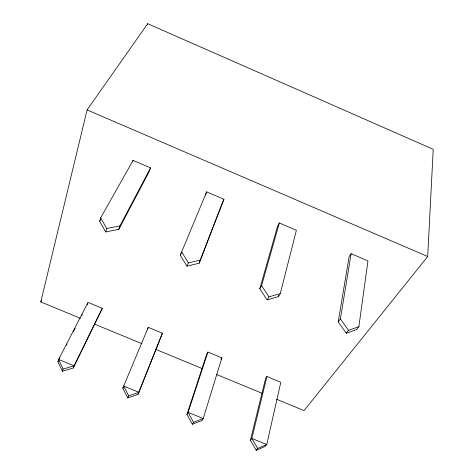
<?xml version="1.0" encoding="UTF-8"?>
<svg xmlns="http://www.w3.org/2000/svg" width="474" height="474" viewBox="0 0 474 474"><rect width="100%" height="100%" fill="white"/><g stroke="black" fill="none" stroke-linecap="round" stroke-linejoin="round"><path stroke-width="0.71" d="M276.686 399.304L304.035 410.597L427.702 256.535L433.224 149.316L147.704 23.7L87.103 109.909L40.776 301.932L80.438 318.303M358.854 326.722L367.96 260.896L351.127 253.691L349.113 256.641L338.229 321.846L346.275 333.216L356.608 329.59L358.854 326.722L348.497 330.331L346.275 333.216M338.229 321.846L340.391 318.931L351.127 253.691M250.408 440.299L265.588 378.495L266.939 376.522L280.798 382.269L266.755 444.523L265.304 446.378L256.221 450.3L250.408 440.299L251.807 438.414L266.939 376.522M280.288 293.572L296.38 230.263L279.34 222.976L277.622 226.074L259.782 288.773L267.152 299.918L278.41 296.623L280.288 293.572L269.001 296.848L267.152 299.918M278.41 296.623L278.771 295.201M259.782 288.773L261.577 285.68L279.34 222.976M147.301 25.116L147.704 23.7M57.941 361.703L58.604 359.482L88.034 302.394L102.313 308.313L73.322 367.984L62.402 371.278L57.941 361.703L58.616 360.394M99.676 221.275L100.707 217.803L133.07 160.39L150.536 167.861L149.375 171.238L118.814 229.345L105.649 231.94L99.676 221.275L100.755 219.361M221.903 357.864L203.216 418.56L202.001 420.527L192.314 424.248L186.946 414.383L206.759 354.131L207.902 352.064L221.903 357.864L221.002 359.399M62.402 371.278L63.083 369.08L58.604 359.482L74.045 365.792L73.322 367.984M105.649 231.94L106.715 228.492L100.707 217.803M87.311 304.664L87.85 302.963M132.637 161.752L133.07 160.39M118.814 229.345L119.934 225.92L150.536 167.861M207.902 352.064L188.101 412.386L186.946 414.383M199.151 263.212L223.912 199.258L206.658 191.875L180.274 255.249L186.952 266.163L199.151 263.212L212.909 227.319M213.436 225.944L223.912 199.258M148.267 327.356L122.796 388.182L127.713 397.911L138.011 394.398L162.41 333.216L148.267 327.356L147.337 329.519M162.41 333.216L138.011 394.398M205.254 195.134L206.658 191.875M122.796 388.182L123.708 386.079L138.983 392.318L128.65 395.826L127.713 397.911M180.274 255.249L181.69 251.972L188.415 262.904L186.952 266.163M102.313 308.313L74.045 365.792L63.083 369.08M59.291 359.079L59.967 357.769M66.384 345.309L67.053 344M73.47 331.545L75.159 328.263M81.575 315.808L82.245 314.499M40.776 301.932L41.516 300.658M192.314 424.248L193.499 422.275L203.216 418.56L188.101 412.386L193.499 422.275M256.221 450.3L257.649 448.445L266.755 444.523L251.807 438.414L257.649 448.445M188.415 262.904L200.656 259.977M106.715 228.492L119.934 225.92M94.8 324.228L141.981 343.703M155.656 349.35L202.155 368.541M216.511 374.466L262.329 393.379M87.103 109.909L427.702 256.535M340.391 318.931L348.497 330.331M261.577 285.68L269.001 296.848M123.708 386.079L128.65 395.826"/></g></svg>
